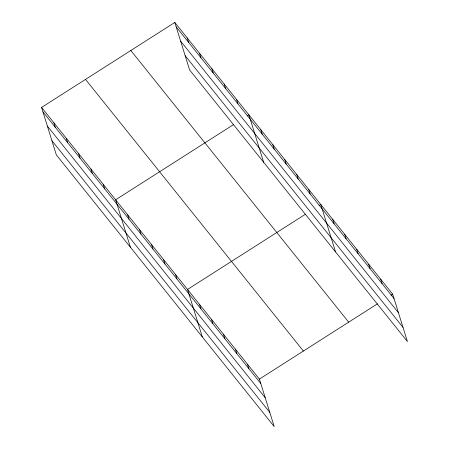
<?xml version="1.0" encoding="UTF-8"?>
<svg xmlns="http://www.w3.org/2000/svg" width="449" height="449" viewBox="0 0 449 449"><rect width="100%" height="100%" fill="white"/><g stroke="black" fill="none" stroke-linecap="round" stroke-linejoin="round"><path stroke-width="0.67" d="M41.566 107.429L259.41 379.096L274.193 426.55L56.344 154.888L41.566 107.429L174.807 22.45L392.656 294.112L407.434 341.571L189.59 69.904L174.807 22.45M233.632 124.536L115.634 199.794L130.412 247.253M247.118 115.937L248.875 114.815L263.658 162.269M305.522 214.184L187.519 289.448L202.303 336.902M319.003 205.586L320.766 204.463L335.543 251.923M259.41 379.096L377.413 303.838M390.894 295.234L392.656 294.112M176.193 26.889L394.037 298.551M180.61 41.084L398.459 312.745M185.168 55.71L403.011 327.372M130.839 50.496L348.682 322.158M85.535 79.389L303.378 351.051M42.947 111.868L260.79 383.53M47.37 126.062L265.213 397.73M51.927 140.689L269.77 412.356M380.673 279.171L382.054 283.611M368.691 264.231L370.071 268.67M356.708 249.29L358.089 253.73M344.725 234.35L346.112 238.784M332.748 219.409L334.129 223.843M308.783 189.523L310.164 193.962M296.8 174.582L298.187 179.022M284.818 159.642L286.204 164.076M272.84 144.701L274.221 149.135M260.858 129.755L262.238 134.195M236.533 99.42L237.914 103.859M224.186 84.025L225.566 88.464M211.844 68.635L213.224 73.069M199.496 53.24L200.883 57.674M187.154 37.845L188.535 42.285M247.427 364.156L248.813 368.59M235.45 349.21L236.831 353.649M223.467 334.269L224.848 338.709M211.485 319.329L212.865 323.768M199.502 304.388L200.888 308.822M175.542 274.502L176.923 278.941M163.559 259.561L164.94 264.001M151.577 244.621L152.957 249.06M139.594 229.68L140.98 234.12M127.617 214.74L128.998 219.174M103.287 184.404L104.673 188.838M90.945 169.009L92.326 173.443M78.597 153.614L79.984 158.054M66.256 138.219L67.636 142.659M53.908 122.824L55.294 127.263"/></g></svg>
